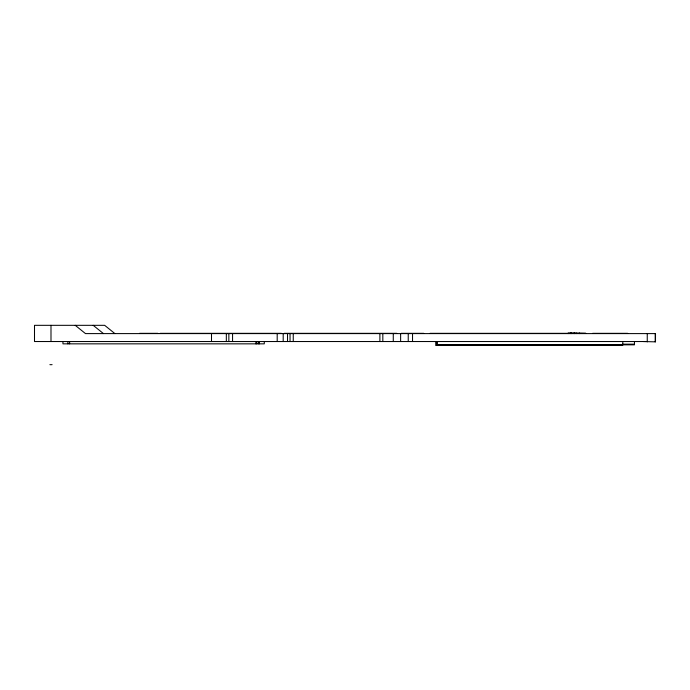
<?xml version="1.0" encoding="UTF-8"?>
<svg xmlns="http://www.w3.org/2000/svg" width="690" height="690" viewBox="0 0 690 690"><rect width="100%" height="100%" fill="white"/><g stroke="black" fill="none" stroke-linecap="round" stroke-linejoin="round"><path stroke-width="1.03" d="M568.172 333.598L568.172 333.003L585.577 333.33M570.578 333.598L570.578 333.003M571.57 333.598L571.57 333.003M576.167 333.598L576.167 333.003M139.596 333.33L157.786 333.33M160.235 333.33L281.416 333.33M284.202 333.33L396.828 333.33M401.218 333.33L423.746 333.33M429.999 333.33L585.931 333.33M592.632 333.33L627.667 333.33M647.255 341.533L34.5 341.533L34.5 325.326L104.664 325.326L114.911 333.598M622.639 344.172L634.455 344.172M621.561 345.492L435.752 345.492L435.752 341.533M49.878 364.674L52.104 364.674M93.202 325.326L103.457 333.598M75.245 325.326L85.491 333.598L655.5 333.598L655.5 341.861L643.278 341.533M655.207 333.598L655.207 341.861M647.255 333.598L647.255 341.861M634.455 341.533L634.455 344.836L436.925 344.836L436.925 341.533L437.003 345.164L622.803 345.164L622.803 341.533M579.384 333.003L579.341 333.598M574.27 333.003L574.27 333.598M574.115 333.003L574.115 333.598M412.534 333.598L412.534 341.533M408.238 333.598L408.238 341.533M400.631 333.598L400.631 341.533M393.274 333.598L393.274 341.533M382.829 333.598L382.829 341.533M379.888 333.598L379.888 341.533M293.25 333.598L293.25 341.533M290.041 333.598L290.041 341.533M287.523 333.598L287.523 341.533M283.193 333.598L283.193 341.533M277.199 333.598L277.199 341.533M264.287 341.533L264.287 343.844L62.945 343.844L62.945 341.533M259.345 341.533L259.345 343.844M258.578 341.533L258.578 343.844M256.801 341.533L256.801 343.844M255.895 341.533L255.895 343.844M232.565 333.598L232.565 341.533M228.847 333.598L228.847 341.533M226.337 333.598L226.337 341.533M211.502 333.598L211.502 341.533M69.612 341.533L69.612 343.844M67.887 341.533L67.887 343.844M50.991 325.326L50.991 341.533"/></g></svg>
